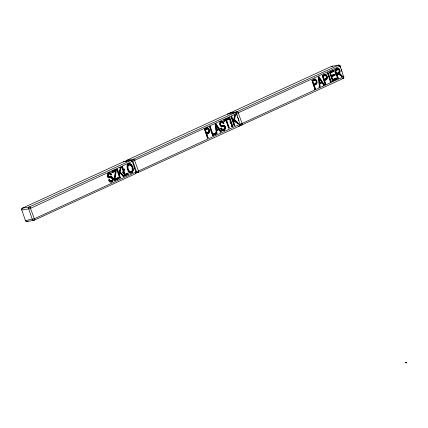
<?xml version="1.0" encoding="UTF-8"?>
<svg xmlns="http://www.w3.org/2000/svg" width="428" height="428" viewBox="0 0 428 428"><rect width="100%" height="100%" fill="white"/><g stroke="black" fill="none" stroke-linecap="round" stroke-linejoin="round"><path stroke-width="0.64" d="M115.389 171.195L111.815 172.698L115.389 171.195L114.217 179.471L114.586 180.541L118.968 178.535L118.615 177.508L114.576 179.225L115.758 170.89L115.405 169.868L112.024 171.414M129.443 172.826L130.059 173.046A3.151 2.461 80.4 0 0 130.984 172.992L131.583 172.719A3.189 2.493 80.4 0 0 132.289 172.035L132.894 169.83A5.072 3.964 80.4 0 0 132.787 168.552L131.728 165.609A4.836 3.782 80.4 0 0 131.407 165.112A5.056 3.954 80.4 0 0 130.877 164.502A3.863 3.023 80.4 0 0 130.321 164.052L128.764 163.689A3.558 2.782 80.4 0 0 128.202 163.86L127.26 164.641M128.662 163.785C126.094 165.331 127.057 169.055 128.304 171.189A4.906 3.836 80.4 0 0 129.288 172.334L130.519 172.966A3.151 2.461 80.4 0 0 131.444 172.917L132.043 172.639A3.189 2.493 80.4 0 0 132.75 171.954L133.354 169.756A5.072 3.964 80.4 0 0 133.247 168.471L132.188 165.534A4.836 3.782 80.4 0 0 131.867 165.037A5.056 3.954 80.4 0 0 131.337 164.422A3.863 3.023 80.4 0 0 130.781 163.978L129.229 163.614A3.558 2.782 80.4 0 0 128.662 163.785L128.202 163.86M114.576 179.225L115.036 179.145L116.218 170.815L115.865 169.788L115.405 169.868M114.811 171.896L114.929 171.27M132.263 161.196L136.051 172.677M236.422 113.42L240.204 124.901M340.041 65.891L343.823 77.372M118.941 173.442L117.443 169.065L116.983 169.14L118.481 173.517L118.941 173.442L120.3 167.749L121.194 167.343L120.086 171.976L124.313 176.079L123.045 176.529L124.313 176.079M123.853 176.159L119.626 172.051L120.733 167.418L121.194 167.343M234.25 120.445L233.795 122.338L234.844 125.383L234.384 125.463L233.335 122.419L233.79 120.525L234.25 120.445L237.893 123.986L238.696 123.617L234.474 119.508L235.582 114.875L234.688 115.287L233.33 120.974L232.869 121.054L233.169 119.787M238.696 123.617L238.236 123.692L234.014 119.589L235.122 114.955L234.228 115.362L234.688 115.287M119.861 172.912L119.412 174.806L120.455 177.85L119.995 177.925L118.952 174.881L119.401 172.987L119.861 172.912L123.505 176.448M123.59 173.629L123.194 172.479L123.655 172.404L124.837 175.838L128.341 174.233L127.988 173.206L125.185 174.49L124.045 171.168L124.484 169.788L124.109 168.707L123.676 170.093L123.216 170.167L123.505 169.247M123.655 172.404L123.318 173.479L122.948 172.398L123.285 171.323L121.82 167.054L122.52 166.733L123.676 170.093M125.185 174.49L124.725 174.571L123.585 171.248L124.024 169.863L124.484 169.788M208.436 131.61L207.724 132.396M315.837 82.754L315.629 83.139M34.096 219.302L34.331 218.778L136.281 171.933L135.949 171.901A1.498 1.172 80.4 0 1 135.35 173.8L33.892 220.34L26.985 221.506A1.498 0.915 65.4 0 1 26.729 221.501M138.255 171.526L138.49 171.002L240.306 124.104M241.874 124.002L242.109 123.473L343.925 76.575M126.934 165.224L127.084 164.919M132.412 161.329L30.714 208.233L28.713 208.885L21.55 209.939M236.572 113.554L132.873 161.11L136.489 171.655A1.498 1.172 80.4 0 0 138.051 172.564L239.509 126.025A1.498 1.172 80.4 0 0 240.129 125.265M340.19 66.024L236.491 113.581L237.091 115.341M224.058 128.951L224.144 128.828A1.482 1.156 80.4 0 0 224.277 128.555M111.863 180.413L111.515 180.728M338.65 72.182L338.345 72.46M33.946 219.168L34.331 218.778L30.313 207.821M138.105 171.393L138.49 171.002L134.472 160.045M241.724 123.869L242.109 123.473L238.091 112.521M219.746 122.066L220.083 121.771M131.482 171.457L131.134 171.746M223.956 129.063L222.742 129.582A2.188 1.712 80.4 0 1 222.1 129.417L221.099 128.122L221.56 128.042L222.56 129.336A2.188 1.712 80.4 0 0 223.202 129.502L224.604 128.748A1.482 1.156 80.4 0 0 224.786 128.33L224.652 127.041A1.332 1.043 80.4 0 0 224.358 126.602A1.22 0.958 80.4 0 0 224.101 126.415L223.122 126.287A25.134 19.656 80.4 0 0 222.469 126.335L221.699 126.356A3.371 2.632 80.4 0 1 221.265 126.297L220.736 126.057A2.252 1.766 80.4 0 1 220.206 125.527C218.911 123.965 219.853 120.937 222.143 121.274A2.429 1.899 80.4 0 1 222.94 121.643L223.93 123.125L223.266 123.564L222.426 122.451A1.503 1.172 80.4 0 0 222.046 122.328A1.889 1.477 80.4 0 0 221.629 122.365L220.634 123.039A1.354 1.059 80.4 0 0 220.468 123.435L220.639 124.725L221.388 125.361A4.013 3.14 80.4 0 0 221.897 125.383L224.026 125.623A2.172 1.701 80.4 0 1 224.657 126.303L225.064 127.319A2.67 2.087 80.4 0 1 225.144 128.411L224.293 130.128L222.49 130.684A2.659 2.081 80.4 0 1 221.811 130.433M315.527 83.251C314.27 84.107 316.725 83.187 316.367 82.224A1.835 1.434 80.4 0 0 316.308 81.7L315.447 80.234A0.979 0.765 80.4 0 0 315.094 80.122L314.922 80.143A3.461 2.707 80.4 0 0 314.585 80.245L313.531 80.715L313.178 79.688L314.671 79.084L315.564 79.169A2.097 1.642 80.4 0 1 315.95 79.426L317.137 82.074A2.825 2.21 80.4 0 1 317.127 82.855L316.458 84.139L314.981 84.937L314.628 83.909L314.168 83.99M325.863 78.506L324.504 79.25L326.206 78.533L326.708 77.484A1.835 1.434 80.4 0 0 326.65 76.96L325.783 75.489A0.979 0.765 80.4 0 0 325.435 75.382L325.259 75.403A3.461 2.707 80.4 0 0 324.922 75.505L323.868 75.975L323.52 74.948L325.007 74.338L325.901 74.429A2.097 1.642 80.4 0 1 326.286 74.686L327.479 77.334A2.825 2.21 80.4 0 1 327.463 78.11L326.794 79.399L324.857 80.277M107.712 173.372L109.488 172.816A2.429 1.899 80.4 0 1 110.28 173.179L111.269 174.667L111.729 174.587L110.74 173.105A2.429 1.899 80.4 0 0 109.948 172.735C107.658 172.398 106.711 175.427 108.011 176.989A2.252 1.766 80.4 0 0 108.541 177.518L109.07 177.759A3.371 2.632 80.4 0 0 109.504 177.818L110.274 177.797A25.134 19.661 80.4 0 1 110.927 177.748L111.906 177.877A1.22 0.958 80.4 0 1 112.163 178.064A1.332 1.043 80.4 0 1 112.457 178.503L112.591 179.792A1.482 1.156 80.4 0 1 112.409 180.209L110.547 181.044A2.188 1.712 80.4 0 1 109.905 180.878L108.905 179.583L109.365 179.503L110.365 180.798A2.188 1.712 80.4 0 0 111.007 180.964L111.376 180.814M111.269 174.667L110.611 175.1L111.729 174.587M109.365 179.503L108.701 179.942L109.659 181.504A2.841 2.22 80.4 0 0 110.076 181.82A2.659 2.081 80.4 0 0 110.756 182.071L112.553 181.515L113.409 179.792A2.67 2.087 80.4 0 0 113.329 178.701L112.922 177.684A2.172 1.701 80.4 0 0 112.291 177.01L109.702 176.844A4.013 3.14 80.4 0 1 109.194 176.823L108.445 176.186L108.273 174.897A1.354 1.059 80.4 0 1 108.439 174.501L109.434 173.821A1.889 1.477 80.4 0 1 109.852 173.789A1.503 1.172 80.4 0 1 110.231 173.912L111.071 175.025M220.436 128.555L221.56 128.042M131.396 171.778L132.498 170.242A2.948 2.306 80.4 0 0 132.578 169.301L132.075 167.097L131.198 165.518A2.632 2.054 80.4 0 0 130.438 164.876L128.817 164.919A2.413 1.889 80.4 0 0 128.181 165.593L127.929 168.044L129.283 171.168A2.937 2.295 80.4 0 0 129.919 171.676L130.347 171.858A2.226 1.739 80.4 0 0 130.984 171.901L131.166 171.815M129.978 164.957L128.357 164.999A2.413 1.889 80.4 0 0 127.721 165.673L127.469 168.118L128.823 171.243A2.937 2.295 80.4 0 0 129.459 171.751L129.887 171.933A2.226 1.739 80.4 0 0 130.519 171.981L130.936 171.853M111.013 182.119L112.329 181.37L112.949 179.872A2.67 2.087 80.4 0 0 112.869 178.781L112.462 177.764A2.172 1.701 80.4 0 0 111.831 177.085L109.242 176.919A4.013 3.14 80.4 0 1 108.733 176.903L107.979 176.261L107.813 174.972A1.354 1.059 80.4 0 1 107.979 174.581L108.974 173.902A1.889 1.477 80.4 0 1 109.391 173.87A1.503 1.172 80.4 0 1 109.771 173.993M220.896 128.48L221.854 130.042A2.841 2.22 80.4 0 0 222.271 130.358A2.659 2.081 80.4 0 0 222.951 130.61L224.754 130.053L225.604 128.336A2.67 2.087 80.4 0 0 225.524 127.239L225.117 126.223A2.172 1.701 80.4 0 0 224.486 125.548L223.55 125.249L221.436 125.458A4.013 3.14 80.4 0 1 220.928 125.441L220.179 124.799L220.008 123.51A1.354 1.059 80.4 0 1 220.174 123.12L221.169 122.44A1.889 1.477 80.4 0 1 221.586 122.408A1.503 1.172 80.4 0 1 221.966 122.531L222.084 122.606M220.281 121.643L221.683 121.354A2.429 1.899 80.4 0 1 222.48 121.718L223.47 123.205L223.93 123.125M206.446 134.178L206.906 134.103L208.12 137.639L207.66 137.72L206.446 134.178L208.602 133.071L209.265 131.787A2.825 2.21 80.4 0 0 209.281 131.005L208.088 128.357A2.097 1.642 80.4 0 0 207.703 128.1L206.526 128.095M206.906 134.103L209.062 132.996L209.731 131.706A2.825 2.21 80.4 0 0 209.741 130.931L208.548 128.282A2.097 1.642 80.4 0 0 208.163 128.026L207.136 127.972L204.407 129.176L207.419 137.96L208.12 137.639M338.136 72.589L337.885 72.717L339.11 72.102A1.332 1.043 80.4 0 0 339.345 71.599L339.27 70.529L338.714 69.716A1.236 0.968 80.4 0 0 338.377 69.566L336.397 70.229L336.044 69.202L335.584 69.282L336.686 68.774A6.281 4.911 80.4 0 1 336.879 68.694M406.472 362.65C406.563 361.944 405.011 362.816 406.53 362.473M25.584 220.26L25.108 220.607L34.331 218.778A1.498 0.915 65.4 0 1 33.892 220.34A1.498 1.172 80.4 0 1 32.33 219.43L28.713 208.885A1.498 1.172 80.4 0 1 29.307 206.986L130.77 160.446A1.498 1.172 80.4 0 1 132.172 161.008M406.172 362.377L405.846 362.5L406.29 362.837C406.038 361.944 406.188 363.217 406.493 362.366M406.145 362.382L406.349 362.794L406.397 362.286M406.306 362.313L405.824 362.527C406.777 362.912 405.899 362.088 406.097 362.874M406.209 362.345L406.167 362.874L406.327 362.43C405.701 362.479 406.52 362.623 406.236 362.553M406.3 362.73L406.407 362.698M406.108 362.693L406.263 362.618M406.151 362.8L406.236 362.709M406.37 362.559L406.274 362.671M120.733 167.418L119.84 167.829L120.3 167.749M204.466 129.015L206.371 128.154M216.092 123.815L214.947 124.206L216.092 123.815L221.26 131.61L220.072 132.022L221.26 131.61M223.855 120.124L227.685 118.363L228.038 119.391L228.499 119.31L228.145 118.283L223.769 120.295L224.122 121.322L225.957 120.477L228.622 128.234L229.322 127.913L226.658 120.156L226.198 120.236L228.862 127.993L229.322 127.913M229.815 117.523L228.654 117.919L229.815 117.523L232.827 126.308L231.666 126.709L232.827 126.308M115.865 169.788L111.922 171.596L112.275 172.623M117.443 169.065L116.742 169.386L119.754 178.171L120.455 177.85M210.276 126.485L209.576 126.806L212.588 135.59L216.092 133.985L215.739 132.958L212.475 134.317L209.816 126.56L210.276 126.485L212.935 134.242L215.739 132.958M233.33 120.974L231.826 116.598L231.125 116.919L234.143 125.704L234.844 125.383M319.197 76.928L318.052 77.324L319.197 76.928L319.309 78.244L318.748 78.142L319.208 82.732L319.695 82.647L319.379 79.351L319.17 78.003L318.71 78.078M329.619 72.016L333.07 70.433L333.423 71.46L333.883 71.38L333.53 70.358L329.501 72.204L332.513 80.988L336.633 79.1L336.28 78.073L332.406 79.72L331.384 76.751L335.001 75.226L334.648 74.199L331.031 75.724L330.095 72.985L333.423 71.46M312.504 79.999L311.803 80.32L314.815 89.104L315.516 88.783L312.504 79.999L312.044 80.079L315.056 88.864L315.516 88.783M322.84 75.258L322.14 75.579L325.157 84.364L325.858 84.043L322.84 75.258L322.38 75.333L325.398 84.123L325.858 84.043M327.024 73.204L328.185 72.808L331.202 81.593L330.041 81.994L331.202 81.593M335.37 69.513L334.669 69.834L337.687 78.618L338.388 78.297L335.37 69.513L334.91 69.587L337.927 78.377L338.388 78.297M336.044 69.202L337.146 68.694A6.281 4.911 80.4 0 1 337.687 68.491L339.051 68.758A2.659 2.081 80.4 0 1 339.666 69.513L340.185 71.604A2.188 1.712 80.4 0 1 340.073 72.22L339.912 72.589A2.552 1.996 80.4 0 1 339.548 73.076A3.585 2.803 80.4 0 1 339.227 73.354L338.767 73.434A3.585 2.803 80.4 0 0 339.227 73.001A2.552 1.996 80.4 0 0 339.447 72.669L339.607 72.3A2.188 1.712 80.4 0 0 339.725 71.685L339.206 69.593A2.659 2.081 80.4 0 0 338.591 68.838L337.227 68.571A6.281 4.911 80.4 0 0 337.055 68.624M204.996 129.957L206.724 129.176A3.461 2.707 80.4 0 1 207.061 129.079L207.152 129.063A3.461 2.707 80.4 0 1 207.521 128.999L207.698 128.978A0.979 0.765 80.4 0 1 208.045 129.085L208.912 130.556A1.835 1.434 80.4 0 1 208.971 131.08L208.334 132.231L206.093 133.156L204.996 129.957L207.238 129.058M223.657 121.402L225.957 120.477M226.198 120.236L228.038 119.391M226.658 120.156L228.499 119.31M323.408 76.056L324.461 75.579A3.461 2.707 80.4 0 1 324.799 75.483L324.975 75.462A0.979 0.765 80.4 0 1 325.323 75.569M335.937 70.304L337.917 69.646A1.236 0.968 80.4 0 1 338.254 69.791L338.446 69.957M330.095 72.985L333.883 71.38M331.031 75.724L334.188 74.279L334.541 75.307M206.093 133.156L207.564 132.482M338.345 72.637L337.376 73.081L337.729 74.108L338.73 73.867L339.816 74.633A20.218 15.815 80.4 0 1 340.372 75.21L341.795 76.735L342.593 76.366L340.303 73.953L339.227 73.354M314.628 83.909L315.42 83.546M216.103 129.62L218.462 128.673L216.498 125.613A16.954 13.263 80.4 0 1 216.161 125.051L215.605 124.965L216.103 129.62L218.462 128.673M331.384 76.751L335.001 75.226M319.208 82.732L319.695 82.647L320.101 86.681L318.914 87.093L320.101 86.681M321.567 81.785L320.401 82.32L320.502 83.465L322.15 82.706L323.638 85.06L324.365 84.728L320.048 78.206L320.165 79.624L321.567 81.785L321.107 81.866M215.808 133.98L216.536 133.643L216.226 130.754L218.585 129.668L219.045 129.593L220.532 131.947M216.226 130.754L219.045 129.593M320.588 83.289L322.15 82.706M124.725 174.571L127.988 173.206M115.036 179.145L118.615 177.508M332.406 79.72L336.28 78.073M114.672 180.37L118.968 178.535M124.96 175.651L128.341 174.233M207.66 137.72L206.959 138.041L207.419 137.96M212.711 135.398L216.996 133.568L216.686 130.674M315.056 88.864L314.355 89.184L314.815 89.104M324.365 84.728L323.177 85.14L323.638 85.06M325.398 84.123L324.697 84.444L325.157 84.364M332.053 81.069L336.633 79.1M342.593 76.366L341.335 76.81L341.795 76.735M28.195 220.955L26.985 221.506A1.498 1.172 80.4 0 1 25.423 220.597L21.807 210.052A1.498 1.172 80.4 0 1 22.406 208.152L123.863 161.618L130.77 160.446A1.498 0.915 65.4 0 1 132.172 161.698L132.536 161.335M406.038 362.543L406.349 362.521L406.006 362.495M406.386 362.65L406.07 362.639L406.365 362.58M405.894 362.511L405.969 362.821M405.995 362.436L406.172 362.874M240.381 124.067L242.109 123.473A1.498 0.915 65.4 0 1 241.67 125.035L240.515 125.233M136.489 171.655L138.49 171.002A1.498 0.915 65.4 0 1 138.051 172.564L135.746 172.955M336.686 68.774L337.146 68.694M337.087 69.78L337.548 69.7M339.511 70.283L339.971 70.203M328.185 72.808L327.725 72.883L330.742 81.668M324.221 74.627L323.761 74.702L324.547 74.418A2.381 1.862 80.4 0 1 324.9 74.376L325.36 74.301M324.189 75.697L324.649 75.617M338.767 73.434L339.805 73.562M337.949 74.007L337.489 74.087L338.826 74.237M337.269 74.188L337.729 74.108M324.9 74.376L325.44 74.504A2.097 1.642 80.4 0 1 325.826 74.761L326.762 76.275L327.222 76.195M339.345 73.643L340.319 74.499L340.779 74.418M313.885 79.367L313.424 79.448L314.211 79.159A2.381 1.862 80.4 0 1 314.564 79.121L315.024 79.041M339.912 75.291L340.372 75.21M314.312 80.362L313.852 80.437L314.125 80.325A3.461 2.707 80.4 0 1 314.462 80.223L314.634 80.202A0.979 0.765 80.4 0 1 314.848 80.239M319.705 79.699L320.165 79.624M318.967 79.886L319.427 79.806M325.296 78.886L325.756 78.806M314.564 79.121L315.104 79.25A2.097 1.642 80.4 0 1 315.49 79.506L316.42 81.015L316.88 80.94M326.066 79.854L325.606 79.929L326.521 79.292L327.003 78.19A2.825 2.21 80.4 0 0 327.013 77.409L326.762 76.275M341.977 78.693L343.128 78.501A1.498 1.172 80.4 0 0 343.748 77.736M319.641 86.761L319.331 83.867L319.791 83.786M315.73 84.594L315.27 84.674L316.18 84.038L316.666 82.93A2.825 2.21 80.4 0 0 316.677 82.155L316.42 81.015M231.826 116.598L231.366 116.678L232.869 121.054M220.495 121.531L220.955 121.45M234.014 119.589L234.474 119.508M220.869 122.547L221.329 122.467M220.072 124.537L220.532 124.457M233.335 122.419L233.795 122.338M220.597 125.324L221.057 125.249M221.87 125.42L222.33 125.34M207.163 127.972L207.623 127.897M223.197 125.334L223.657 125.254M206.023 128.298L206.483 128.223M215.862 126.774L216.322 126.693L216.065 124.885M220.688 126.346L220.805 126.378A3.371 2.632 80.4 0 0 221.239 126.437L222.469 126.335M206.451 129.293L206.911 129.213M224.957 126.956L225.417 126.875M209.025 129.871L209.485 129.791M238.359 126.223L239.509 126.025A1.498 0.915 65.4 0 0 239.948 124.462L240.301 124.725M223.416 129.433L223.876 129.358M223.71 130.487L224.17 130.412M207.869 133.525L208.329 133.45M212.475 134.317L212.935 134.242M216.536 133.643L216.996 133.568M128.561 164.887L129.021 164.807M122.52 166.733L122.06 166.813L123.216 170.167M131.198 165.518L130.882 165.791M132.423 167.155L132.883 167.075M115.758 170.89L116.218 170.815M127.817 169.408L128.282 169.328M127.266 169.686L127.576 169.632M108.3 172.992L108.76 172.912M122.825 171.398L123.285 171.323M123.585 171.248L124.045 171.168M119.626 172.051L120.086 171.976M108.675 174.009L109.135 173.929M132.819 170.622L133.279 170.547M122.488 172.479L122.948 172.398M107.877 175.999L108.338 175.919M128.983 172.388L129.288 172.334M107.626 176.218L107.166 176.299L107.278 176.577M118.952 174.881L119.412 174.806M108.402 176.785L108.862 176.711M131.294 172.88L131.754 172.8M109.675 176.882L110.135 176.801M111.002 176.796L111.462 176.716M112.762 178.417L113.222 178.337M114.704 178.449L115.164 178.369M111.221 180.894L111.681 180.819M111.515 181.948L111.976 181.873M236.491 113.581L236.823 113.618L236.331 113.923A1.498 0.915 65.4 0 0 234.929 112.671L228.022 113.843L126.565 160.377A1.498 0.915 65.4 0 0 126.169 160.644M110.467 177.829L111.045 177.834M108.61 177.839L108.081 177.593M223.641 126.49L222.662 126.367A25.134 19.656 80.4 0 0 222.009 126.415M237.995 112.698L238.492 112.933A1.498 0.915 65.4 0 0 237.085 111.681L230.184 112.853A1.498 0.915 65.4 0 0 229.627 113.688M134.376 160.227L134.874 160.457A1.498 0.915 65.4 0 0 133.466 159.211L126.565 160.377A1.498 1.172 80.4 0 0 125.869 161.511M30.222 207.997L30.714 208.233A1.498 0.915 65.4 0 0 29.307 206.986L22.406 208.152A1.498 0.915 65.4 0 0 21.849 208.992M343.919 77.195L343.566 76.938A1.498 0.915 65.4 0 1 343.128 78.501L241.67 125.035A1.498 1.172 80.4 0 1 240.269 124.473M136.141 172.5L135.788 172.238A1.498 0.915 65.4 0 1 135.35 173.8M325.462 75.67L325.745 75.975M233.79 120.525L235.609 122.29M340.319 74.499L342.132 76.446M222.314 122.809L222.523 123.087M319.946 78.827L323.905 84.803M215.632 123.895L220.8 131.69M216.605 126.592L216.306 126.121M108.509 180.643L108.664 180.921M220.564 128.882L220.709 129.181M112.072 178.765L111.997 178.578A1.332 1.043 80.4 0 0 111.911 178.412M340.709 67.811C339.693 66.971 340.972 65.404 339.95 66.394A1.498 0.915 65.4 0 0 338.548 65.147L331.641 66.313L230.184 112.853A1.498 1.172 80.4 0 0 229.488 113.982M341.314 69.571L341.919 71.326M334.856 71.792L335.932 74.932M335.82 78.153L336.173 79.18M330.555 72.91L331.491 75.649M331.844 76.676L332.866 79.64M327.484 73.129L330.502 81.914M324.964 79.169L325.317 80.197M237.695 117.095L238.899 120.61M229.355 117.598L232.367 126.383M229.114 117.844L232.126 126.629M229.943 121.686L230.59 123.569M215.279 133.033L215.632 134.06M205.456 129.882L206.553 133.076M134.141 166.631L134.745 168.386M127.528 173.281L127.881 174.308M118.155 177.583L118.508 178.61M132.033 168.659L132.086 169.028M318.512 77.243L319.374 87.018M215.407 124.131L216.268 133.9M318.737 77.008L318.849 78.324M319.235 82.722L319.331 83.867M216.322 126.693L216.563 129.54M124.468 161.559A1.498 1.172 80.4 0 0 123.863 161.618A1.498 0.915 65.4 0 0 123.467 161.88M26.194 221.206A1.498 0.915 65.4 0 1 25.948 220.939M110.06 182.098A2.659 2.081 80.4 0 1 109.836 182.012M112.083 180.017A1.482 1.156 80.4 0 1 111.949 180.29M111.81 178.267A1.332 1.043 80.4 0 0 111.703 178.144A1.22 0.958 80.4 0 0 111.446 177.952M107.888 177.449A2.252 1.766 80.4 0 1 107.712 177.272M128.309 171.89A4.906 3.836 80.4 0 1 128.068 171.596M132.092 170.023A2.948 2.306 80.4 0 1 132.038 170.317M130.246 165.122A2.632 2.054 80.4 0 1 130.503 165.336M132.873 161.11A1.498 1.172 80.4 0 1 133.466 159.211L234.929 112.671A1.498 1.172 80.4 0 1 235.833 112.735M236.106 112.944A1.498 1.172 80.4 0 1 236.326 113.238M229.199 114.116A1.498 1.172 80.4 0 0 228.022 113.843A1.498 0.915 65.4 0 0 227.514 114.362M126.03 161.57A1.498 0.915 65.4 0 1 126.051 160.901M216.033 125.693A18.49 14.461 80.4 0 1 215.915 125.495M215.803 125.308A18.49 14.461 80.4 0 1 215.605 124.965M221.597 130.294A2.841 2.22 80.4 0 1 221.394 130.123M339.452 65.206A1.498 1.172 80.4 0 0 338.548 65.147L237.085 111.681A1.498 1.172 80.4 0 0 236.4 113.201M339.725 65.42A1.498 1.172 80.4 0 1 339.944 65.709M332.818 66.586A1.498 1.172 80.4 0 0 331.641 66.313A1.498 0.915 65.4 0 0 331.133 66.838M338.885 71.679A1.332 1.043 80.4 0 1 338.751 72.032"/></g></svg>
